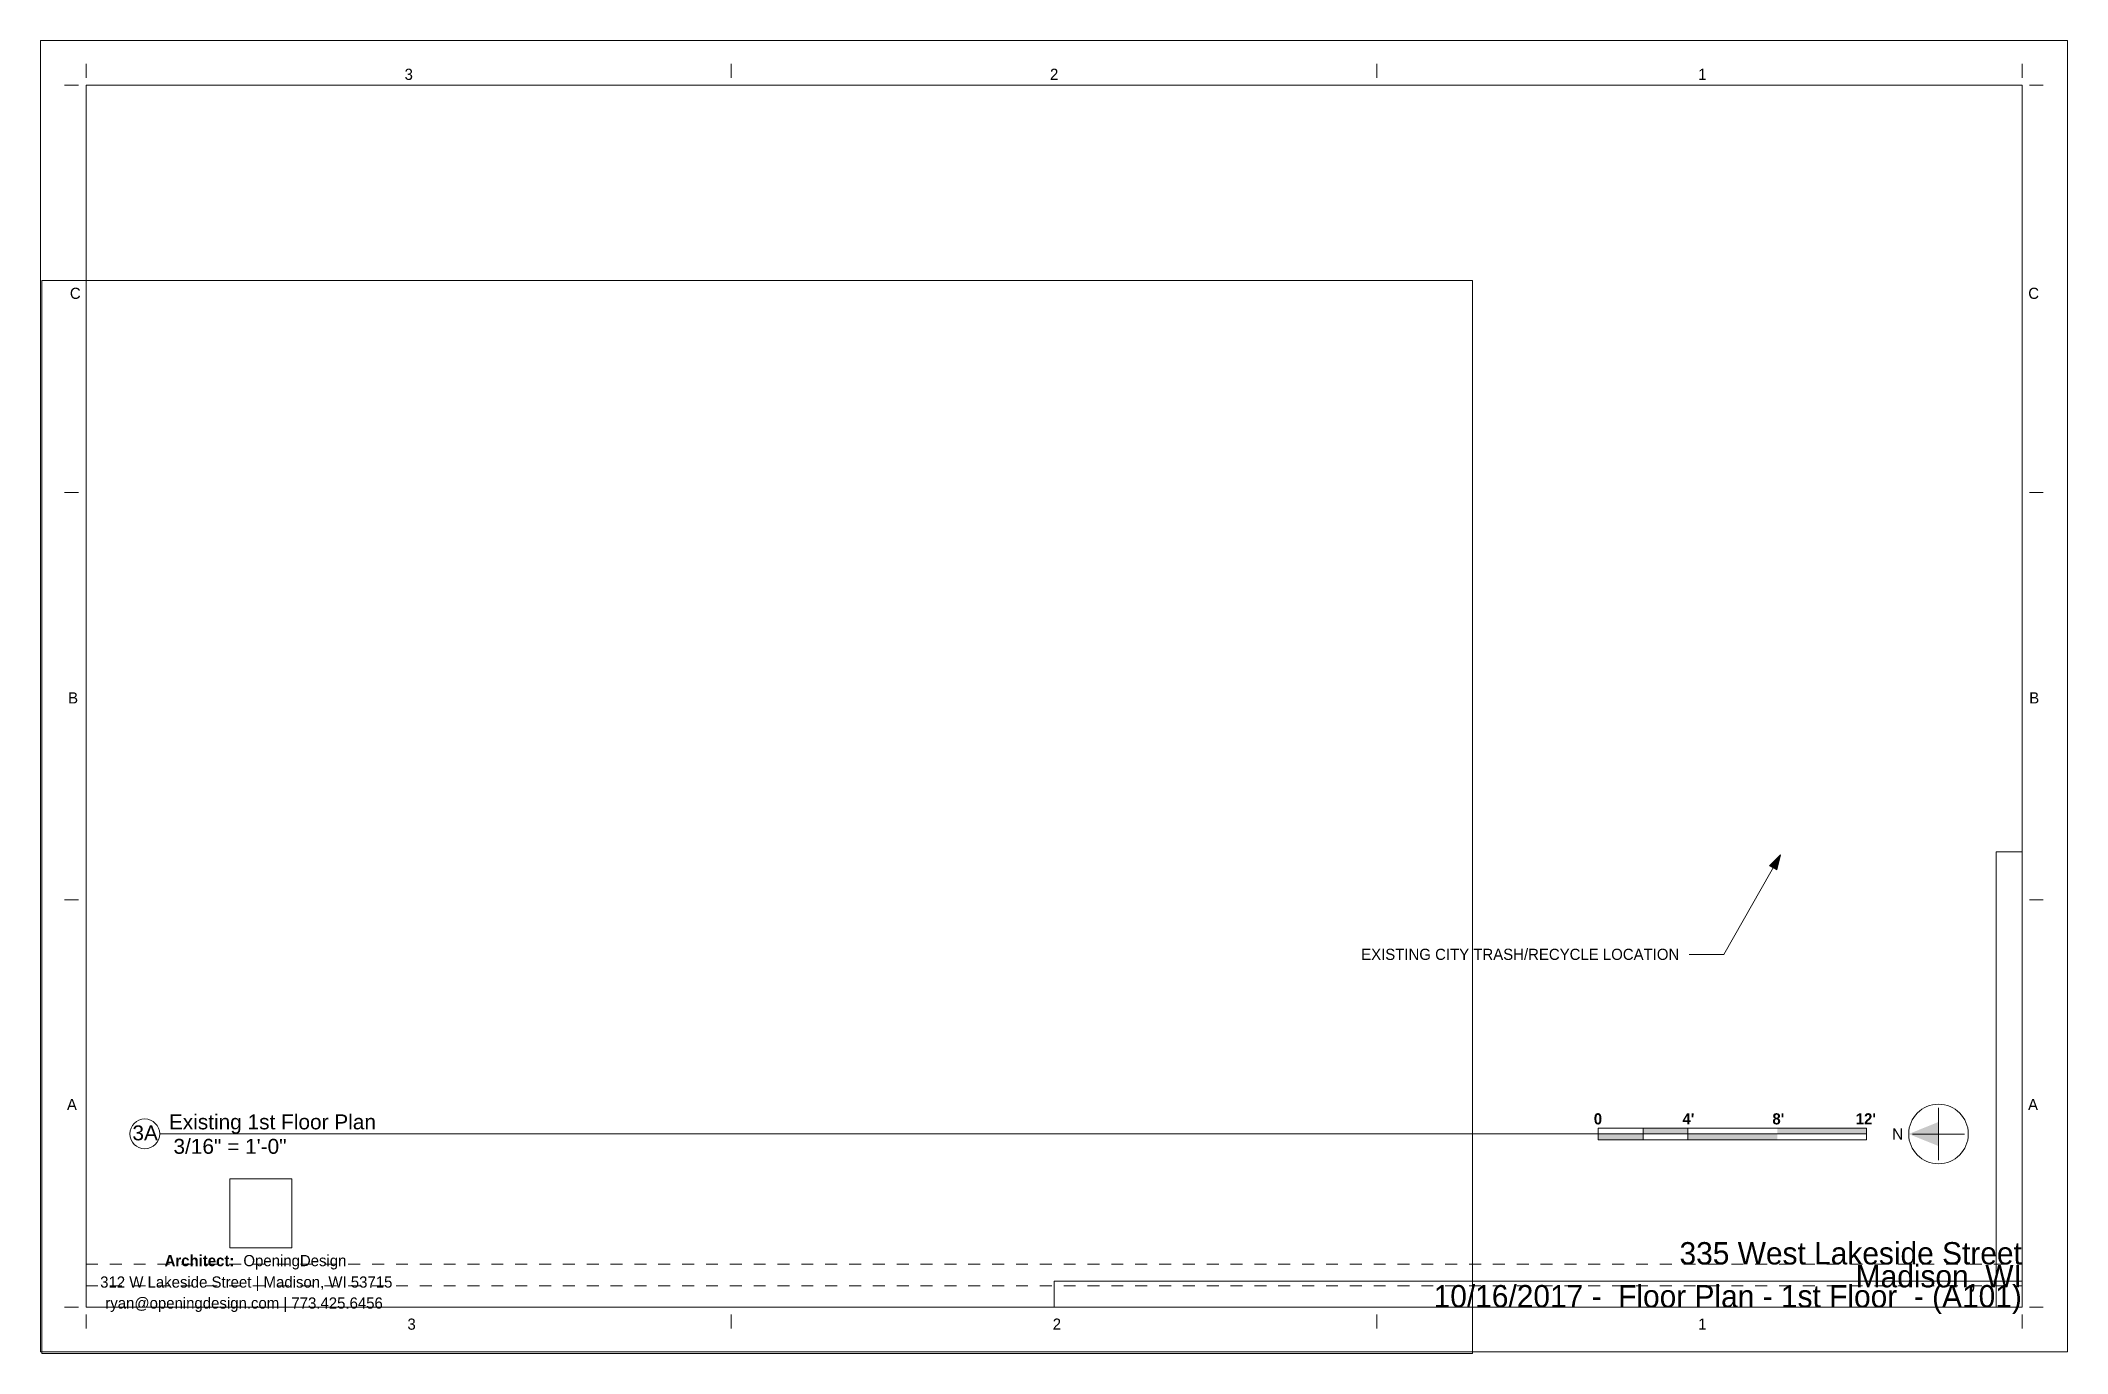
# Paper-space layout 'Layout1' of a CAD drawing. Header units: inches. Extents: x 0 to 17, y 0 to 11.
import ezdxf

# ---------------------------------------------------------------- set-up
doc = ezdxf.new("R2010")
doc.units = ezdxf.units.IN
doc.header["$MEASUREMENT"] = 0
doc.linetypes.add('Dot 1_32_', pattern=[0.03125, 0, -0.03125])
for name, color, linetype, lineweight in [('A-ANNO-NOTE', 131, 'Continuous', 9), ('G-ANNO-TEXT', 231, 'Continuous', 9), ('G-ANNO-TTLB', 6, 'Continuous', 9), ('G-ANNO-TTLB-MEDM', 33, 'Continuous', 20), ('G-ANNO-TTLB-THIN', 151, 'Continuous', 9)]:
    doc.layers.add(name, color=color, linetype=linetype, lineweight=lineweight)
doc.layers.add('G-ANNO-NPLT', color=191, linetype='Continuous', plot=False)
doc.styles.add('Arial_1', font='arial.ttf', dxfattribs={"height": 0.125})
doc.styles.add('Arial_2', font='arial.ttf', dxfattribs={"height": 0.09375})
doc.styles.add('Century Gothic_1', font='ufonts.com_century-gothic.ttf', dxfattribs={"height": 0.09375})
doc.styles.add('Century Gothic_2', font='ufonts.com_century-gothic.ttf', dxfattribs={"height": 0.1875})
doc.styles.add('Century Gothic_B_1', font='GOTHICB.TTF', dxfattribs={"height": 0.09375})
picture_1 = doc.add_image_def('image1.jpg', size_in_pixel=(547, 610))
picture_2 = doc.add_image_def('image2.jpg', size_in_pixel=(95, 1663))
picture_3 = doc.add_image_def('image3.jpg', size_in_pixel=(3536, 95))

# ---------------------------------------------------------------- blocks, each defined once
blk = doc.blocks.new('11x17 - 11x17-409320-Floor Plan - 1st Floor')
at = {"layer": 'G-ANNO-TTLB', "linetype": 'Dot 1_32_', "lineweight": 13}
for p, q in [((0.371, 0.748), (16.609, 0.748)), ((0.371, 0.568), (16.609, 0.568))]:
    blk.add_line(p, q, dxfattribs=at)
at = {"layer": 'G-ANNO-TTLB-MEDM'}
for p, q in [((0.371, 10.701), (0.371, 10.817)), ((5.783, 10.701), (5.783, 10.817)), ((11.196, 10.701), (11.196, 10.817)), ((16.609, 10.701), (16.609, 10.817)), ((0.308, 10.639), (0.192, 10.639)), ((0.371, 10.639), (0.371, 0.389)), ((16.609, 10.639), (0.371, 10.639)), ((16.609, 10.639), (16.609, 0.389)), ((16.609, 10.639), (16.609, 0.389)), ((16.671, 10.639), (16.787, 10.639)), ((0.308, 7.222), (0.192, 7.222)), ((16.671, 7.222), (16.787, 7.222)), ((0.308, 3.805), (0.192, 3.805)), ((16.671, 3.805), (16.787, 3.805)), ((0.308, 0.389), (0.192, 0.389)), ((0.371, 0.389), (16.609, 0.389)), ((16.671, 0.389), (16.787, 0.389)), ((0.371, 0.326), (0.371, 0.21)), ((5.783, 0.326), (5.783, 0.21)), ((11.196, 0.326), (11.196, 0.21)), ((16.609, 0.326), (16.609, 0.21))]:
    blk.add_line(p, q, dxfattribs=at)
at = {"layer": 'G-ANNO-TTLB-THIN'}
for p, q in [((-0.01, 11.014), (16.99, 11.014)), ((-0.01, 0.014), (-0.01, 11.014)), ((16.99, 0.014), (16.99, 11.014)), ((-0.01, 0.014), (16.99, 0.014))]:
    blk.add_line(p, q, dxfattribs=at)
at = {"layer": 'G-ANNO-TTLB', "attachment_point": 1}
for s, insert, char_height, width, style in [('3', (3.043, 10.777), 0.0937, 0.08837, 'Century Gothic_1'), ('2', (8.456, 10.777), 0.0937, 0.08837, 'Century Gothic_1'), ('1', (13.892, 10.777), 0.0937, 0.08837, 'Century Gothic_1'), ('C', (0.236, 8.94), 0.0937, 0.11363, 'Century Gothic_1'), ('C', (16.661, 8.94), 0.0937, 0.11363, 'Century Gothic_1'), ('B', (0.221, 5.546), 0.0937, 0.09153, 'Century Gothic_1'), ('B', (16.669, 5.546), 0.0937, 0.09153, 'Century Gothic_1'), ('A', (0.211, 2.135), 0.0937, 0.11678, 'Century Gothic_1'), ('A', (16.659, 2.135), 0.0937, 0.11678, 'Century Gothic_1'), ('Architect: ', (1.03, 0.826), 0.09375, 0.80169, 'Century Gothic_B_1'), ('OpeningDesign', (1.691, 0.826), 0.09375, 1.212, 'Century Gothic_1'), ('312 W Lakeside Street | Madison, WI 53715', (0.49, 0.646), 0.09375, 3.32353, 'Century Gothic_1'), ('ryan@openingdesign.com | 773.425.6456', (0.533, 0.47), 0.09375, 3.21937, 'Century Gothic_1'), ('3', (3.067, 0.293), 0.0937, 0.08837, 'Century Gothic_1'), ('2', (8.479, 0.293), 0.0937, 0.08837, 'Century Gothic_1'), ('1', (13.892, 0.293), 0.0937, 0.08837, 'Century Gothic_1')]:
    blk.add_mtext(s, dxfattribs=dict(at, insert=insert, char_height=char_height, width=width, style=style))
at = {"layer": 'G-ANNO-TTLB'}
image = blk.add_image(picture_2, insert=(16.391, 0.389), size_in_units=(0.218, 3.818), dxfattribs=at)
image.dxf.flags = 7
image = blk.add_image(picture_1, insert=(1.578, 0.886), size_in_units=(0.52, 0.58), dxfattribs=at)
image.dxf.flags = 7
image = blk.add_image(picture_3, insert=(8.49, 0.389), size_in_units=(8.119, 0.218), dxfattribs=at)
image.dxf.flags = 7
blk = doc.blocks.new('Viewport - View Title 2-318282-Floor Plan - 1st Floor')
at = {"layer": 'G-ANNO-TTLB'}
for start, end in [(0, 180), (180, 360)]:
    blk.add_arc((-0.125, 0), 0.125, start, end, dxfattribs=at)
blk = doc.blocks.new('Graphic_Scale_Multi_4727 - 3-16-798122-Floor Plan - 1st Floor')
at = {"layer": 'A-ANNO-NOTE'}
for points in [[(-1.5, 0.049), (-1.5, 0), (-1.875, 0), (-1.875, 0.049)], [(0, 0.049), (0, 0), (-0.75, 0), (-0.75, 0.049)], [(-1.875, 0), (-1.875, -0.049), (-2.25, -0.049), (-2.25, 0)], [(-0.75, 0), (-0.75, -0.049), (-1.5, -0.049), (-1.5, 0)]]:
    blk.add_hatch(color=256, dxfattribs=at).paths.add_polyline_path(points, flags=0)
for p, q in [((-2.25, 0.049), (0, 0.049)), ((-2.25, -0.049), (-2.25, 0.049)), ((-1.875, 0.049), (-1.875, -0.049)), ((-1.5, 0.049), (-1.5, -0.049)), ((0, 0.049), (0, -0.049)), ((-2.25, 0), (0, 0)), ((-2.25, -0.049), (0, -0.049))]:
    blk.add_line(p, q, dxfattribs=at)
at = {"layer": 'A-ANNO-NOTE', "attachment_point": 1, "style": 'Century Gothic_B_1'}
for s, insert, char_height, width in [('\\fCentury Gothic|b1|i0|c0|p34|;0', (-2.288, 0.173), 0.09375, 0.09153), ("4'", (-1.544, 0.173), 0.0937, 0.12625), ("8'", (-0.79, 0.173), 0.0937, 0.12625), ("12'", (-0.091, 0.173), 0.0937, 0.21778)]:
    blk.add_mtext(s, dxfattribs=dict(at, insert=insert, char_height=char_height, width=width))
blk = doc.blocks.new('North Arrow - Left-814503-Floor Plan - 1st Floor')
at = {"layer": 'A-ANNO-NOTE'}
blk.add_hatch(color=256, dxfattribs=at).paths.add_polyline_path([(-0.25, 0), (0, 0.101), (0, -0.101)], flags=0)
for p, q in [((0, 0.219), (0, -0.219)), ((-0.219, 0), (0.219, 0))]:
    blk.add_line(p, q, dxfattribs=at)
blk.add_circle((0, 0), 0.25, dxfattribs=at)
at = {"layer": 'A-ANNO-NOTE', "insert": (-0.39, 0.047), "char_height": 0.0937, "width": 0.09784, "attachment_point": 1, "style": 'Arial_2'}
blk.add_mtext('N', dxfattribs=at)

psp = doc.layouts.get("Layout1")

# ---------------------------------------------------------------- hatches: boundary and pattern name
at = {"layer": 'G-ANNO-TEXT'}
psp.add_hatch(color=147, dxfattribs=at).paths.add_polyline_path([(14.583, 4.182), (14.492, 4.09), (14.551, 4.057)], flags=0)

# ---------------------------------------------------------------- linework, layer by layer
at = {"layer": 'G-ANNO-NPLT', "lineweight": 9}
psp.add_line((0.989, 1.842), (13.065, 1.842), dxfattribs=at)
at = {"layer": 'G-ANNO-TEXT', "color": 147}
for p, q in [((14.583, 4.182), (14.108, 3.348)), ((14.583, 4.182), (14.492, 4.09)), ((14.492, 4.09), (14.551, 4.057)), ((14.551, 4.057), (14.583, 4.182)), ((14.108, 3.348), (13.816, 3.348))]:
    psp.add_line(p, q, dxfattribs=at)

# ---------------------------------------------------------------- block references
at = {"layer": 'A-ANNO-NOTE'}
for name, p in [('North Arrow - Left-814503-Floor Plan - 1st Floor', (15.908, 1.841)), ('Graphic_Scale_Multi_4727 - 3-16-798122-Floor Plan - 1st Floor', (15.305, 1.842))]:
    psp.add_blockref(name, p, dxfattribs=at)
at = {"layer": 'G-ANNO-TTLB'}
for name, p in [('11x17 - 11x17-409320-Floor Plan - 1st Floor', (0, 0)), ('Viewport - View Title 2-318282-Floor Plan - 1st Floor', (0.989, 1.842))]:
    psp.add_blockref(name, p, dxfattribs=at)

# ---------------------------------------------------------------- texts
at = {"layer": 'G-ANNO-TEXT', "color": 147, "insert": (11.066, 3.395), "char_height": 0.09375, "width": 3.23516, "attachment_point": 1, "style": 'Century Gothic_1'}
psp.add_mtext('EXISTING CITY TRASH/RECYCLE LOCATION', dxfattribs=at)
at = {"layer": 'G-ANNO-TTLB'}
for s, insert, char_height, width, attachment_point, line_spacing_factor, style in [('3A', (0.867, 1.913), 0.125, 0.25556, 2, 0.941778, 'Arial_1'), ('Existing 1st Floor Plan', (1.066, 2.005), 0.125, 2.07507, 1, 0.941778, 'Arial_1'), (' 3/16" = 1\'-0"', (1.056, 1.8), 0.125, 1.19056, 1, 0.941778, 'Arial_1'), ('335 West Lakeside Street', (16.607, 0.934), 0.1875, 3.63171, 3, 0.984502, 'Century Gothic_2'), ('Madison, WI', (16.607, 0.742), 0.1875, 1.80881, 3, 0.984502, 'Century Gothic_2'), ('10/16/2017 -  Floor Plan - 1st Floor  - (A101)', (16.607, 0.574), 0.1875, 6.20633, 3, 0.984502, 'Century Gothic_2')]:
    psp.add_mtext(s, dxfattribs=dict(at, insert=insert, char_height=char_height, width=width, attachment_point=attachment_point, line_spacing_factor=line_spacing_factor, style=style))

# ---------------------------------------------------------------- viewports
at = {"layer": '0'}
psp.add_viewport(center=(6, 4.5), size=(12, 9), view_center_point=(6, 4.5), view_height=12, dxfattribs=at)

doc.saveas('drawing.dxf')
